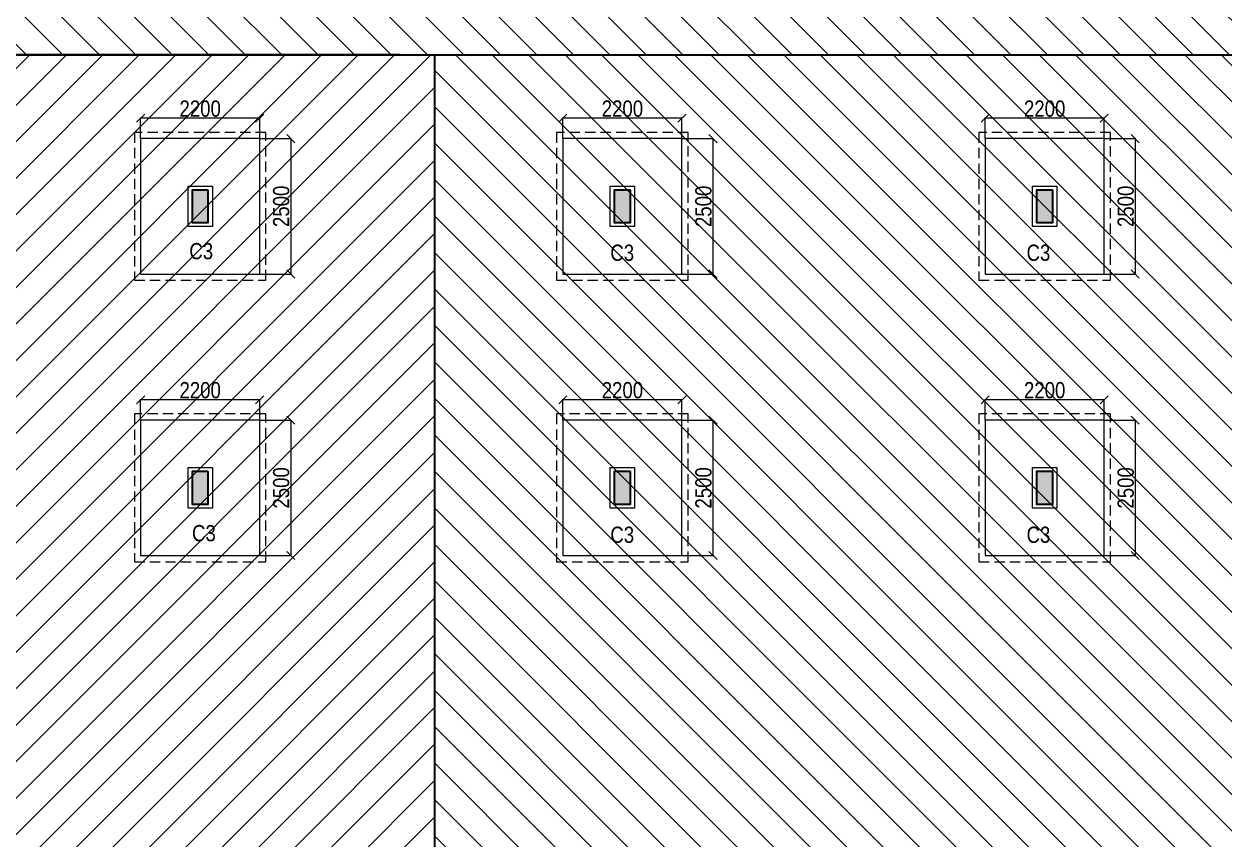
# Model space of a CAD drawing. Header units: millimetres. Extents: x 1112055 to 3390982, y -148532 to 766891.
# Drawn here: x 2784653 to 2806820, y 306914 to 321984 of the extents above; entities that cross this region are included whole.
import ezdxf

# ---------------------------------------------------------------- set-up
doc = ezdxf.new("R2010")
doc.units = ezdxf.units.MM
doc.header["$PDMODE"] = 35
doc.header["$PDSIZE"] = -25
doc.linetypes.add('Hidden', pattern=[9.525, 6.35, -3.175])
for name, color, linetype, lineweight in [('B COL. NO.', 3, 'Continuous', 20), ('B FINAL COLUMN', 1, 'Continuous', 30), ('B FOOTING', 49, 'Continuous', 20), ('B FOOTING DIM', 234, 'Continuous', 9), ('B P.C.C', 251, 'Continuous', 0), ('B TITLE BLOCK', 250, 'Continuous', 0), ('EXCAVATION LINE', 236, 'Continuous', 30)]:
    doc.layers.add(name, color=color, linetype=linetype, lineweight=lineweight)
doc.layers.add('B Pedestal', color=7, linetype='Continuous', lineweight=9, true_color=0x5c8948)
doc.layers.add('B-COL HT', color=7, linetype='Continuous', lineweight=0, true_color=0x4e4f45)
doc.styles.add('SWINC', font='swissc.ttf')
doc.dimstyles.new('BHOOMI', dxfattribs={"dimtxt": 230, "dimasz": 150, "dimexe": 10, "dimexo": 0, "dimgap": 25, "dimtad": 1, "dimdec": 0, "dimzin": 0, "dimdsep": 46, "dimtxsty": 'SWINC', "dimblk": 'OBLIQUE', "dimcen": 0.09, "dimclrd": 250, "dimclre": 250, "dimclrt": 256, "dimaunit": 1, "dimadec": 3, "dimazin": 0, "dimtfac": 1, "dimtdec": 0, "dimtofl": 0, "dimtmove": 1, "dimatfit": 3, "dimfxl": 100, "dimtolj": 1, "dimtzin": 0, "dimlwd": 9, "dimlwe": 5, "dimarcsym": 0})

# ---------------------------------------------------------------- blocks, each defined once
blk = doc.blocks.new('_Oblique')
at = {"color": 0, "linetype": 'ByBlock', "lineweight": -2}
blk.add_line((-0.5, -0.5), (0.5, 0.5), dxfattribs=at)
blk = doc.blocks.new('*D4220')
at = {"layer": 'B FOOTING DIM', "color": 250, "lineweight": 5, "ltscale": 0.5, "transparency": 16777216}
for p, q in [((2802407, 314667), (2802407, 315055)), ((2804607, 315045), (2802407, 315045)), ((2804607, 314667), (2804607, 315055))]:
    blk.add_line(p, q, dxfattribs=at)
at = {"layer": 'Defpoints', "color": 0, "transparency": 16777216}
for p in [(2802407, 315045), (2802407, 314667), (2804607, 314667)]:
    blk.add_point(p, dxfattribs=at)
at = {"layer": 'B FOOTING DIM', "color": 250, "lineweight": 5, "transparency": 16777216, "xscale": 150, "yscale": 150, "zscale": 150, "rotation": 180}
blk.add_blockref('_Oblique', (2802407, 315045), dxfattribs=at)
at = {"layer": 'B FOOTING DIM', "color": 250, "lineweight": 5, "transparency": 16777216, "xscale": 150, "yscale": 150, "zscale": 150}
blk.add_blockref('_Oblique', (2804607, 315045), dxfattribs=at)
at = {"layer": 'B FOOTING DIM', "transparency": 16777216, "insert": (2803507, 315220), "char_height": 300, "attachment_point": 5, "style": 'SWINC'}
blk.add_mtext('\\A1;2200', dxfattribs=at)
blk = doc.blocks.new('*D4221')
at = {"layer": 'B FOOTING DIM', "color": 250, "lineweight": 5, "ltscale": 0.5, "transparency": 16777216}
for p, q in [((2804607, 314667), (2805190, 314667)), ((2805180, 314667), (2805180, 312167)), ((2804607, 312167), (2805190, 312167))]:
    blk.add_line(p, q, dxfattribs=at)
at = {"layer": 'Defpoints', "color": 0, "transparency": 16777216}
for p in [(2804607, 314667), (2804607, 312167), (2805180, 312167)]:
    blk.add_point(p, dxfattribs=at)
at = {"layer": 'B FOOTING DIM', "color": 250, "lineweight": 5, "transparency": 16777216, "xscale": 150, "yscale": 150, "zscale": 150}
for p, rotation in [((2805180, 314667), 90), ((2805180, 312167), 270)]:
    blk.add_blockref('_Oblique', p, dxfattribs=dict(at, rotation=rotation))
at = {"layer": 'B FOOTING DIM', "transparency": 16777216, "insert": (2805005, 313417), "char_height": 300, "attachment_point": 5, "rotation": 90, "style": 'SWINC'}
blk.add_mtext('\\A1;2500', dxfattribs=at)
blk = doc.blocks.new('*D4222')
at = {"layer": 'B FOOTING DIM', "color": 250, "lineweight": 5, "ltscale": 0.5, "transparency": 16777216}
for p, q in [((2794607, 314667), (2794607, 315055)), ((2796807, 315045), (2794607, 315045)), ((2796807, 314667), (2796807, 315055))]:
    blk.add_line(p, q, dxfattribs=at)
at = {"layer": 'Defpoints', "color": 0, "transparency": 16777216}
for p in [(2794607, 315045), (2794607, 314667), (2796807, 314667)]:
    blk.add_point(p, dxfattribs=at)
at = {"layer": 'B FOOTING DIM', "color": 250, "lineweight": 5, "transparency": 16777216, "xscale": 150, "yscale": 150, "zscale": 150, "rotation": 180}
blk.add_blockref('_Oblique', (2794607, 315045), dxfattribs=at)
at = {"layer": 'B FOOTING DIM', "color": 250, "lineweight": 5, "transparency": 16777216, "xscale": 150, "yscale": 150, "zscale": 150}
blk.add_blockref('_Oblique', (2796807, 315045), dxfattribs=at)
at = {"layer": 'B FOOTING DIM', "transparency": 16777216, "insert": (2795707, 315220), "char_height": 300, "attachment_point": 5, "style": 'SWINC'}
blk.add_mtext('\\A1;2200', dxfattribs=at)
blk = doc.blocks.new('*D4223')
at = {"layer": 'B FOOTING DIM', "color": 250, "lineweight": 5, "ltscale": 0.5, "transparency": 16777216}
for p, q in [((2796807, 314667), (2797390, 314667)), ((2797380, 314667), (2797380, 312167)), ((2796807, 312167), (2797390, 312167))]:
    blk.add_line(p, q, dxfattribs=at)
at = {"layer": 'Defpoints', "color": 0, "transparency": 16777216}
for p in [(2796807, 314667), (2796807, 312167), (2797380, 312167)]:
    blk.add_point(p, dxfattribs=at)
at = {"layer": 'B FOOTING DIM', "color": 250, "lineweight": 5, "transparency": 16777216, "xscale": 150, "yscale": 150, "zscale": 150}
for p, rotation in [((2797380, 314667), 90), ((2797380, 312167), 270)]:
    blk.add_blockref('_Oblique', p, dxfattribs=dict(at, rotation=rotation))
at = {"layer": 'B FOOTING DIM', "transparency": 16777216, "insert": (2797205, 313417), "char_height": 300, "attachment_point": 5, "rotation": 90, "style": 'SWINC'}
blk.add_mtext('\\A1;2500', dxfattribs=at)
blk = doc.blocks.new('*D4224')
at = {"layer": 'B FOOTING DIM', "color": 250, "lineweight": 5, "ltscale": 0.5, "transparency": 16777216}
for p, q in [((2786807, 314667), (2786807, 315055)), ((2789007, 315045), (2786807, 315045)), ((2789007, 314667), (2789007, 315055))]:
    blk.add_line(p, q, dxfattribs=at)
at = {"layer": 'Defpoints', "color": 0, "transparency": 16777216}
for p in [(2786807, 315045), (2786807, 314667), (2789007, 314667)]:
    blk.add_point(p, dxfattribs=at)
at = {"layer": 'B FOOTING DIM', "color": 250, "lineweight": 5, "transparency": 16777216, "xscale": 150, "yscale": 150, "zscale": 150, "rotation": 180}
blk.add_blockref('_Oblique', (2786807, 315045), dxfattribs=at)
at = {"layer": 'B FOOTING DIM', "color": 250, "lineweight": 5, "transparency": 16777216, "xscale": 150, "yscale": 150, "zscale": 150}
blk.add_blockref('_Oblique', (2789007, 315045), dxfattribs=at)
at = {"layer": 'B FOOTING DIM', "transparency": 16777216, "insert": (2787907, 315220), "char_height": 300, "attachment_point": 5, "style": 'SWINC'}
blk.add_mtext('\\A1;2200', dxfattribs=at)
blk = doc.blocks.new('*D4490')
at = {"layer": 'B FOOTING DIM', "color": 250, "lineweight": 5, "ltscale": 0.5, "transparency": 16777216}
for p, q in [((2789007, 314667), (2789590, 314667)), ((2789580, 314667), (2789580, 312167)), ((2789007, 312167), (2789590, 312167))]:
    blk.add_line(p, q, dxfattribs=at)
at = {"layer": 'Defpoints', "color": 0, "transparency": 16777216}
for p in [(2789007, 314667), (2789007, 312167), (2789580, 312167)]:
    blk.add_point(p, dxfattribs=at)
at = {"layer": 'B FOOTING DIM', "color": 250, "lineweight": 5, "transparency": 16777216, "xscale": 150, "yscale": 150, "zscale": 150}
for p, rotation in [((2789580, 314667), 90), ((2789580, 312167), 270)]:
    blk.add_blockref('_Oblique', p, dxfattribs=dict(at, rotation=rotation))
at = {"layer": 'B FOOTING DIM', "transparency": 16777216, "insert": (2789405, 313417), "char_height": 300, "attachment_point": 5, "rotation": 90, "style": 'SWINC'}
blk.add_mtext('\\A1;2500', dxfattribs=at)
blk = doc.blocks.new('*D4491')
at = {"layer": 'B FOOTING DIM', "color": 250, "lineweight": 5, "ltscale": 0.5, "transparency": 16777216}
for p, q in [((2786807, 319867), (2786807, 320255)), ((2789007, 320245), (2786807, 320245)), ((2789007, 319867), (2789007, 320255))]:
    blk.add_line(p, q, dxfattribs=at)
at = {"layer": 'Defpoints', "color": 0, "transparency": 16777216}
for p in [(2786807, 320245), (2786807, 319867), (2789007, 319867)]:
    blk.add_point(p, dxfattribs=at)
at = {"layer": 'B FOOTING DIM', "color": 250, "lineweight": 5, "transparency": 16777216, "xscale": 150, "yscale": 150, "zscale": 150, "rotation": 180}
blk.add_blockref('_Oblique', (2786807, 320245), dxfattribs=at)
at = {"layer": 'B FOOTING DIM', "color": 250, "lineweight": 5, "transparency": 16777216, "xscale": 150, "yscale": 150, "zscale": 150}
blk.add_blockref('_Oblique', (2789007, 320245), dxfattribs=at)
at = {"layer": 'B FOOTING DIM', "transparency": 16777216, "insert": (2787907, 320420), "char_height": 300, "attachment_point": 5, "style": 'SWINC'}
blk.add_mtext('\\A1;2200', dxfattribs=at)
blk = doc.blocks.new('*D4492')
at = {"layer": 'B FOOTING DIM', "color": 250, "lineweight": 5, "ltscale": 0.5, "transparency": 16777216}
for p, q in [((2789007, 319867), (2789590, 319867)), ((2789580, 319867), (2789580, 317367)), ((2789007, 317367), (2789590, 317367))]:
    blk.add_line(p, q, dxfattribs=at)
at = {"layer": 'Defpoints', "color": 0, "transparency": 16777216}
for p in [(2789007, 319867), (2789007, 317367), (2789580, 317367)]:
    blk.add_point(p, dxfattribs=at)
at = {"layer": 'B FOOTING DIM', "color": 250, "lineweight": 5, "transparency": 16777216, "xscale": 150, "yscale": 150, "zscale": 150}
for p, rotation in [((2789580, 319867), 90), ((2789580, 317367), 270)]:
    blk.add_blockref('_Oblique', p, dxfattribs=dict(at, rotation=rotation))
at = {"layer": 'B FOOTING DIM', "transparency": 16777216, "insert": (2789405, 318617), "char_height": 300, "attachment_point": 5, "rotation": 90, "style": 'SWINC'}
blk.add_mtext('\\A1;2500', dxfattribs=at)
blk = doc.blocks.new('*D4493')
at = {"layer": 'B FOOTING DIM', "color": 250, "lineweight": 5, "ltscale": 0.5, "transparency": 16777216}
for p, q in [((2794607, 319867), (2794607, 320255)), ((2796807, 320245), (2794607, 320245)), ((2796807, 319867), (2796807, 320255))]:
    blk.add_line(p, q, dxfattribs=at)
at = {"layer": 'Defpoints', "color": 0, "transparency": 16777216}
for p in [(2794607, 320245), (2794607, 319867), (2796807, 319867)]:
    blk.add_point(p, dxfattribs=at)
at = {"layer": 'B FOOTING DIM', "color": 250, "lineweight": 5, "transparency": 16777216, "xscale": 150, "yscale": 150, "zscale": 150, "rotation": 180}
blk.add_blockref('_Oblique', (2794607, 320245), dxfattribs=at)
at = {"layer": 'B FOOTING DIM', "color": 250, "lineweight": 5, "transparency": 16777216, "xscale": 150, "yscale": 150, "zscale": 150}
blk.add_blockref('_Oblique', (2796807, 320245), dxfattribs=at)
at = {"layer": 'B FOOTING DIM', "transparency": 16777216, "insert": (2795707, 320420), "char_height": 300, "attachment_point": 5, "style": 'SWINC'}
blk.add_mtext('\\A1;2200', dxfattribs=at)
blk = doc.blocks.new('*D4494')
at = {"layer": 'B FOOTING DIM', "color": 250, "lineweight": 5, "ltscale": 0.5, "transparency": 16777216}
for p, q in [((2796807, 319867), (2797390, 319867)), ((2797380, 319867), (2797380, 317367)), ((2796807, 317367), (2797390, 317367))]:
    blk.add_line(p, q, dxfattribs=at)
at = {"layer": 'Defpoints', "color": 0, "transparency": 16777216}
for p in [(2796807, 319867), (2796807, 317367), (2797380, 317367)]:
    blk.add_point(p, dxfattribs=at)
at = {"layer": 'B FOOTING DIM', "color": 250, "lineweight": 5, "transparency": 16777216, "xscale": 150, "yscale": 150, "zscale": 150}
for p, rotation in [((2797380, 319867), 90), ((2797380, 317367), 270)]:
    blk.add_blockref('_Oblique', p, dxfattribs=dict(at, rotation=rotation))
at = {"layer": 'B FOOTING DIM', "transparency": 16777216, "insert": (2797205, 318617), "char_height": 300, "attachment_point": 5, "rotation": 90, "style": 'SWINC'}
blk.add_mtext('\\A1;2500', dxfattribs=at)
blk = doc.blocks.new('*D4495')
at = {"layer": 'B FOOTING DIM', "color": 250, "lineweight": 5, "ltscale": 0.5, "transparency": 16777216}
for p, q in [((2802407, 319867), (2802407, 320255)), ((2804607, 320245), (2802407, 320245)), ((2804607, 319867), (2804607, 320255))]:
    blk.add_line(p, q, dxfattribs=at)
at = {"layer": 'Defpoints', "color": 0, "transparency": 16777216}
for p in [(2802407, 320245), (2802407, 319867), (2804607, 319867)]:
    blk.add_point(p, dxfattribs=at)
at = {"layer": 'B FOOTING DIM', "color": 250, "lineweight": 5, "transparency": 16777216, "xscale": 150, "yscale": 150, "zscale": 150, "rotation": 180}
blk.add_blockref('_Oblique', (2802407, 320245), dxfattribs=at)
at = {"layer": 'B FOOTING DIM', "color": 250, "lineweight": 5, "transparency": 16777216, "xscale": 150, "yscale": 150, "zscale": 150}
blk.add_blockref('_Oblique', (2804607, 320245), dxfattribs=at)
at = {"layer": 'B FOOTING DIM', "transparency": 16777216, "insert": (2803507, 320420), "char_height": 300, "attachment_point": 5, "style": 'SWINC'}
blk.add_mtext('\\A1;2200', dxfattribs=at)
blk = doc.blocks.new('*D4496')
at = {"layer": 'B FOOTING DIM', "color": 250, "lineweight": 5, "ltscale": 0.5, "transparency": 16777216}
for p, q in [((2804607, 319867), (2805190, 319867)), ((2805180, 319867), (2805180, 317367)), ((2804607, 317367), (2805190, 317367))]:
    blk.add_line(p, q, dxfattribs=at)
at = {"layer": 'Defpoints', "color": 0, "transparency": 16777216}
for p in [(2804607, 319867), (2804607, 317367), (2805180, 317367)]:
    blk.add_point(p, dxfattribs=at)
at = {"layer": 'B FOOTING DIM', "color": 250, "lineweight": 5, "transparency": 16777216, "xscale": 150, "yscale": 150, "zscale": 150}
for p, rotation in [((2805180, 319867), 90), ((2805180, 317367), 270)]:
    blk.add_blockref('_Oblique', p, dxfattribs=dict(at, rotation=rotation))
at = {"layer": 'B FOOTING DIM', "transparency": 16777216, "insert": (2805005, 318617), "char_height": 300, "attachment_point": 5, "rotation": 90, "style": 'SWINC'}
blk.add_mtext('\\A1;2500', dxfattribs=at)

msp = doc.modelspace()

# ---------------------------------------------------------------- hatches: boundary and pattern name
at = {"layer": 'B-COL HT', "lineweight": 0}
h = msp.add_hatch(color=250, dxfattribs=at)
h.dxf.hatch_style = 1
h.paths.add_polyline_path([(2788057.3, 318917.4), (2787757.3, 318917.4), (2787757.3, 318317.4), (2788057.3, 318317.4)])
h = msp.add_hatch(color=250, dxfattribs=at)
h.dxf.hatch_style = 1
h.paths.add_polyline_path([(2795857.3, 318917.4), (2795557.3, 318917.4), (2795557.3, 318317.4), (2795857.3, 318317.4)])
h = msp.add_hatch(color=250, dxfattribs=at)
h.dxf.hatch_style = 1
h.paths.add_polyline_path([(2803657.3, 318917.4), (2803357.3, 318917.4), (2803357.3, 318317.4), (2803657.3, 318317.4)])
h = msp.add_hatch(color=250, dxfattribs=at)
h.dxf.hatch_style = 1
h.paths.add_polyline_path([(2788057.3, 313717.4), (2787757.3, 313717.4), (2787757.3, 313117.4), (2788057.3, 313117.4)])
h = msp.add_hatch(color=250, dxfattribs=at)
h.dxf.hatch_style = 1
h.paths.add_polyline_path([(2795857.3, 313717.4), (2795557.3, 313717.4), (2795557.3, 313117.4), (2795857.3, 313117.4)])
h = msp.add_hatch(color=250, dxfattribs=at)
h.dxf.hatch_style = 1
h.paths.add_polyline_path([(2803657.3, 313717.4), (2803357.3, 313717.4), (2803357.3, 313117.4), (2803657.3, 313117.4)])
at = {"layer": 'EXCAVATION LINE', "lineweight": 0}
h = msp.add_hatch(dxfattribs=at)
h.set_pattern_fill('ANSI31', color=250, scale=150, angle=270)
h.set_pattern_definition([(315, (931955.6, -148808.4), (336.7596, 336.7596), [])])
h.paths.add_polyline_path([(2806897.2, 349752.4), (2806897.2, 356982.4), (2814207.2, 356982.4), (2814207.2, 349752.4)])
h.paths.add_polyline_path([(2804690.6, 337547.4), (2804690.6, 337147.1), (2812646.9, 337147.1), (2812646.9, 329467.6), (2802846.9, 329467.6), (2802846.9, 331747.4), (2798890.6, 331747.4), (2798890.6, 337547.4)])
h.paths.add_polyline_path([(2753042.2, 321417.4), (2818615.6, 321417.4), (2818615.6, 375249.3), (2753042.2, 375249.3)])
h = msp.add_hatch(dxfattribs=at)
h.set_pattern_fill('ANSI31', color=250, scale=150)
h.set_pattern_definition([(45, (838855.95, -148808.4), (-336.7596, 336.7596), [])])
h.paths.add_polyline_path([(2753042.2, 321417.4), (2753042.2, 256852.4), (2759522.2, 256852.4), (2793592.2, 256852.4), (2793592.2, 269203.9), (2792242.2, 271633.9), (2792242.2, 303783.9), (2793592.2, 303783.9), (2793592.2, 306213.9), (2792242.2, 306213.9), (2792242.2, 321417.4)])
h = msp.add_hatch(dxfattribs=at)
h.set_pattern_fill('ANSI31', color=250, scale=150, angle=270)
h.set_pattern_definition([(315, (838855.95, -148808.4), (336.7596, 336.7596), [])])
edge = h.paths.add_edge_path()
edge.add_line((2793592.2, 268516.4), (2793592.2, 256852.4))
edge.add_line((2793592.2, 256852.4), (2810905.3, 256852.4))
edge.add_line((2810905.3, 256852.4), (2810905.3, 299374.4))
edge.add_line((2810905.3, 299374.4), (2818615.6, 299374.4))
edge.add_line((2818615.6, 299374.4), (2818615.6, 321417.4))
edge.add_line((2818615.6, 321417.4), (2792242.2, 321417.4))
edge.add_line((2792242.2, 321417.4), (2792242.2, 306265.3))
edge.add_arc((2792293.6, 306265.3), 51.4, 180.0002, 270)
edge.add_line((2792293.6, 306213.9), (2793592.2, 306213.9))
edge.add_line((2793592.2, 306213.9), (2793592.2, 303783.9))
edge.add_line((2793592.2, 303783.9), (2792242.2, 303783.9))
edge.add_line((2792242.2, 303783.9), (2792242.2, 298263.9))
edge.add_line((2792242.2, 298263.9), (2793592.2, 298263.9))
edge.add_line((2793592.2, 298263.9), (2793592.2, 295833.9))
edge.add_line((2793592.2, 295833.9), (2792242.2, 295833.9))
edge.add_line((2792242.2, 295833.9), (2792242.2, 290858.9))
edge.add_line((2792242.2, 290858.9), (2793592.2, 290858.9))
edge.add_line((2793592.2, 290858.9), (2793592.2, 288428.9))
edge.add_line((2793592.2, 288428.9), (2792242.2, 288428.9))
edge.add_line((2792242.2, 288428.9), (2792242.2, 282908.9))
edge.add_line((2792242.2, 282908.9), (2793592.2, 282908.9))
edge.add_line((2793592.2, 282908.9), (2793592.2, 280478.9))
edge.add_line((2793592.2, 280478.9), (2792242.2, 280478.9))
edge.add_line((2792242.2, 280478.9), (2792242.2, 276958.9))
edge.add_line((2792242.2, 276958.9), (2793592.2, 276958.9))
edge.add_line((2793592.2, 276958.9), (2793592.2, 274528.9))
edge.add_line((2793592.2, 274528.9), (2792242.2, 274528.9))
edge.add_line((2792242.2, 274528.9), (2792242.2, 271633.9))
edge.add_line((2792242.2, 271633.9), (2793592.2, 271633.9))
edge.add_line((2793592.2, 271633.9), (2793592.2, 269203.9))
edge.add_line((2793592.2, 269203.9), (2792242.2, 269203.9))
edge.add_line((2792242.2, 269203.9), (2792242.2, 268516.4))
edge.add_line((2792242.2, 268516.4), (2793592.2, 268516.4))

# ---------------------------------------------------------------- linework, layer by layer
at = {"layer": 'B FINAL COLUMN', "color": 5, "lineweight": 30}
for points in [[(2788057.3, 318917.4), (2787757.3, 318917.4), (2787757.3, 318317.4), (2788057.3, 318317.4)], [(2795857.3, 318917.4), (2795557.3, 318917.4), (2795557.3, 318317.4), (2795857.3, 318317.4)], [(2803657.3, 318917.4), (2803357.3, 318917.4), (2803357.3, 318317.4), (2803657.3, 318317.4)], [(2788057.3, 313717.4), (2787757.3, 313717.4), (2787757.3, 313117.4), (2788057.3, 313117.4)], [(2795857.3, 313717.4), (2795557.3, 313717.4), (2795557.3, 313117.4), (2795857.3, 313117.4)], [(2803657.3, 313717.4), (2803357.3, 313717.4), (2803357.3, 313117.4), (2803657.3, 313117.4)]]:
    msp.add_lwpolyline(points, close=True, dxfattribs=at)
at = {"layer": 'B FOOTING'}
for points in [[(2786807.3, 317367.4), (2789007.3, 317367.4), (2789007.3, 319867.4), (2786807.3, 319867.4)], [(2794607.3, 317367.4), (2796807.3, 317367.4), (2796807.3, 319867.4), (2794607.3, 319867.4)], [(2802407.3, 317367.4), (2804607.3, 317367.4), (2804607.3, 319867.4), (2802407.3, 319867.4)], [(2786807.3, 312167.4), (2789007.3, 312167.4), (2789007.3, 314667.4), (2786807.3, 314667.4)], [(2794607.3, 312167.4), (2796807.3, 312167.4), (2796807.3, 314667.4), (2794607.3, 314667.4)], [(2802407.3, 312167.4), (2804607.3, 312167.4), (2804607.3, 314667.4), (2802407.3, 314667.4)]]:
    msp.add_lwpolyline(points, close=True, dxfattribs=at)
at = {"layer": 'B P.C.C', "color": 250, "linetype": 'Hidden', "lineweight": 0, "ltscale": 30}
for points in [[(2786692.3, 317252.4), (2789122.3, 317252.4), (2789122.3, 319982.4), (2786692.3, 319982.4)], [(2794492.3, 317252.4), (2796922.3, 317252.4), (2796922.3, 319982.4), (2794492.3, 319982.4)], [(2802292.3, 317252.4), (2804722.3, 317252.4), (2804722.3, 319982.4), (2802292.3, 319982.4)], [(2786692.3, 312052.4), (2789122.3, 312052.4), (2789122.3, 314782.4), (2786692.3, 314782.4)], [(2794492.3, 312052.4), (2796922.3, 312052.4), (2796922.3, 314782.4), (2794492.3, 314782.4)], [(2802292.3, 312052.4), (2804722.3, 312052.4), (2804722.3, 314782.4), (2802292.3, 314782.4)]]:
    msp.add_lwpolyline(points, close=True, dxfattribs=at)
at = {"layer": 'B Pedestal', "color": 87, "lineweight": 9}
for points in [[(2788132.3, 318242.4), (2787682.3, 318242.4), (2787682.3, 318992.4), (2788132.3, 318992.4)], [(2795932.3, 318242.4), (2795482.3, 318242.4), (2795482.3, 318992.4), (2795932.3, 318992.4)], [(2803732.3, 318242.4), (2803282.3, 318242.4), (2803282.3, 318992.4), (2803732.3, 318992.4)], [(2788132.3, 313042.4), (2787682.3, 313042.4), (2787682.3, 313792.4), (2788132.3, 313792.4)], [(2795932.3, 313042.4), (2795482.3, 313042.4), (2795482.3, 313792.4), (2795932.3, 313792.4)], [(2803732.3, 313042.4), (2803282.3, 313042.4), (2803282.3, 313792.4), (2803732.3, 313792.4)]]:
    msp.add_lwpolyline(points, close=True, dxfattribs=at)
at = {"layer": 'EXCAVATION LINE', "color": 75}
msp.add_lwpolyline([(2753042.2, 321417.4), (2818615.6, 321417.4), (2818615.6, 375249.3), (2753042.2, 375249.3)], close=True, dxfattribs=at)
at = {"layer": 'EXCAVATION LINE', "color": 96}
msp.add_lwpolyline([(2791596.1, 321417.4), (2753042.2, 321417.4), (2753042.2, 256852.4), (2793592.2, 256852.4), (2793592.2, 268516.4), (2793592.2, 268516.4)], dxfattribs=at)
at = {"layer": 'EXCAVATION LINE', "color": 42}
msp.add_lwpolyline([(2792242.2, 282908.9), (2792242.2, 288428.9), (2793592.2, 288428.9), (2793592.2, 290858.9), (2792242.2, 290858.9), (2792242.2, 295833.9), (2793592.2, 295833.9), (2793592.2, 298263.9), (2792242.2, 298263.9), (2792242.2, 303783.9), (2793592.2, 303783.9), (2793592.2, 306213.9), (2792242.2, 306213.9), (2792242.2, 321417.4), (2818615.6, 321417.4)], dxfattribs=at)

# ---------------------------------------------------------------- texts
at = {"layer": 'B COL. NO.', "style": 'SWINC'}
for p in [(2787706.7, 317639.6), (2795483.8, 317610.4), (2803172.5, 317610.4), (2787756.7, 312431.3), (2795483.8, 312402.1), (2803172.5, 312402.1)]:
    msp.add_text('C3', height=300, dxfattribs=at).set_placement(p)
at = {"layer": 'B TITLE BLOCK', "color": 251, "insert": (3070307.3, 318221.9), "char_height": 344.539, "attachment_point": 2, "style": 'SWINC'}
msp.add_mtext_dynamic_manual_height_columns('\\pxsm1,qj;{\\fBankGothic Lt BT|b0|i0|c0|p34;BHOOMI\\P\\ps*,q*;\\fGost|b0|i0|c0|p2;\\H0.8x;- CONSULTANTS -\\C1; }', width=667332.186, gutter_width=0, heights=[93867.9], dxfattribs=at)

# ---------------------------------------------------------------- dimensions: what is measured, and where the dimension line sits
at = {"layer": 'B FOOTING DIM', "color": 250, "ltscale": 0.5}
for base, p1, p2, picture, middle in [((2786807.3, 320244.7), (2789007.3, 319867.4), (2786807.3, 319867.4), '*D4491', (2787907.3, 320419.7)), ((2794607.3, 320244.7), (2796807.3, 319867.4), (2794607.3, 319867.4), '*D4493', (2795707.3, 320419.7)), ((2802407.3, 320244.7), (2804607.3, 319867.4), (2802407.3, 319867.4), '*D4495', (2803507.3, 320419.7)), ((2786807.3, 315044.7), (2789007.3, 314667.4), (2786807.3, 314667.4), '*D4224', (2787907.3, 315219.7)), ((2794607.3, 315044.7), (2796807.3, 314667.4), (2794607.3, 314667.4), '*D4222', (2795707.3, 315219.7)), ((2802407.3, 315044.7), (2804607.3, 314667.4), (2802407.3, 314667.4), '*D4220', (2803507.3, 315219.7))]:
    dim = msp.add_linear_dim(base=base, p1=p1, p2=p2, dimstyle='BHOOMI', override={"dimtxt": 300, "dimlwd": 5}, dxfattribs=at)
    dim.commit()
    dim.dimension.update_dxf_attribs({"geometry": picture, "text_midpoint": middle})
for base, p1, p2, picture, middle in [((2789580.2, 317367.4), (2789007.3, 319867.4), (2789007.3, 317367.4), '*D4492', (2789405.2, 318617.4)), ((2797380.2, 317367.4), (2796807.3, 319867.4), (2796807.3, 317367.4), '*D4494', (2797205.2, 318617.4)), ((2805180.2, 317367.4), (2804607.3, 319867.4), (2804607.3, 317367.4), '*D4496', (2805005.2, 318617.4)), ((2789580.2, 312167.4), (2789007.3, 314667.4), (2789007.3, 312167.4), '*D4490', (2789405.2, 313417.4)), ((2797380.2, 312167.4), (2796807.3, 314667.4), (2796807.3, 312167.4), '*D4223', (2797205.2, 313417.4)), ((2805180.2, 312167.4), (2804607.3, 314667.4), (2804607.3, 312167.4), '*D4221', (2805005.2, 313417.4))]:
    dim = msp.add_linear_dim(base=base, p1=p1, p2=p2, angle=270, dimstyle='BHOOMI', override={"dimtxt": 300, "dimlwd": 5}, dxfattribs=at)
    dim.commit()
    dim.dimension.update_dxf_attribs({"geometry": picture, "text_midpoint": middle})

doc.saveas('drawing.dxf')
